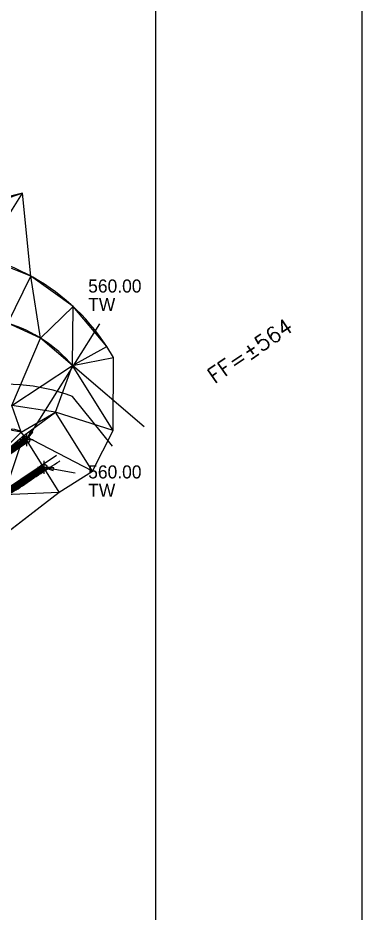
# Model space of a CAD drawing. Header units: inches. Extents: x 2461366 to 2469791, y 7062737 to 7065282.
# Drawn here: x 2467521.4 to 2467627.1, y 7064104 to 7064378.4 of the extents above; entities that cross this region are included whole.
import ezdxf

# ---------------------------------------------------------------- set-up
doc = ezdxf.new("R2010")
doc.units = ezdxf.units.IN
doc.header["$LTSCALE"] = 60
doc.header["$MEASUREMENT"] = 0
for name, color, linetype in [('3D', 5, 'Continuous'), ('C-SITE-VOLM', 7, 'Continuous'), ('CONC LABEL', 7, 'Continuous'), ('CONT MNR LABEL', 6, 'Continuous'), ('CONTOURS', 35, 'Continuous'), ('Proposed Ground-C-TINN', 7, 'Continuous'), ('Proposed Ground-C-TINN-BNDY', 7, 'Continuous'), ('VOLLBLS', 7, 'Continuous'), ('WALL', 6, 'Continuous')]:
    doc.layers.add(name, color=color, linetype=linetype)
doc.styles.add('L80', font='simplex', dxfattribs={"height": 4.8})

# ---------------------------------------------------------------- blocks, each defined once
blk = doc.blocks.new('*U18')
at = {"layer": 'CONC LABEL', "color": 7, "linetype": 'Continuous'}
for p, q in [((7.46, -8.8), (-14.91, -44.3)), ((-14.91, -42.3), (-14.91, -46.3)), ((-12.91, -44.3), (-16.91, -44.3))]:
    blk.add_line(p, q, dxfattribs=at)
blk.add_lwpolyline([(-14.91, -44.3), (-12.97, -41.97), (-13.65, -41.55)], close=True, dxfattribs=at)
blk.add_circle((-14.91, -44.3), 1, dxfattribs=at)
at = {"layer": 'CONC LABEL', "color": 7, "char_height": 4, "attachment_point": 4}
for s, insert in [('560.00', (4, 2.8)), ('TW', (4, -2.8))]:
    blk.add_mtext(s, dxfattribs=dict(at, insert=insert))
blk = doc.blocks.new('*U31')
at = {"layer": 'CONC LABEL', "color": 7, "linetype": 'Continuous'}
for p, q in [((-9.61, 6.21), (-9.61, 2.21)), ((-7.61, 4.21), (-11.61, 4.21)), ((0, 2.42), (-9.61, 4.21))]:
    blk.add_line(p, q, dxfattribs=at)
blk.add_lwpolyline([(-9.61, 4.21), (-6.73, 3.27), (-6.59, 4.06)], close=True, dxfattribs=at)
blk.add_circle((-9.61, 4.21), 1, dxfattribs=at)
at = {"layer": 'CONC LABEL', "color": 7, "char_height": 4, "attachment_point": 4}
for s, insert in [('560.00', (4, 2.8)), ('TW', (4, -2.8))]:
    blk.add_mtext(s, dxfattribs=dict(at, insert=insert))

msp = doc.modelspace()

# ---------------------------------------------------------------- linework, layer by layer
at = {"layer": '3D'}
for points in [[(2467445.7, 7064187.75, 555), (2467445.77, 7064187.74, 555), (2467445.83, 7064187.73, 555), (2467445.89, 7064187.72, 555), (2467445.9, 7064187.72, 555), (2467446.97, 7064187.6, 555.04), (2467448.04, 7064187.53, 555.08), (2467449.12, 7064187.51, 555.13), (2467450.19, 7064187.55, 555.17), (2467451.26, 7064187.65, 555.21), (2467452.32, 7064187.81, 555.25), (2467453.37, 7064188.02, 555.3), (2467454.42, 7064188.28, 555.34), (2467455.44, 7064188.6, 555.38), (2467456.45, 7064188.97, 555.42), (2467457.44, 7064189.39, 555.47), (2467458.4, 7064189.86, 555.51), (2467458.81, 7064190.08, 555.53), (2467468.52, 7064197.16, 556), (2467484.62, 7064208.88, 557), (2467500.53, 7064221.4, 558), (2467516.7, 7064233.17, 559), (2467533.25, 7064244.3, 560)], [(2467520.76, 7064233.56, 559.85), (2467521.45, 7064234.03, 559.86), (2467522.15, 7064234.51, 559.86), (2467522.84, 7064234.98, 559.87), (2467523.53, 7064235.46, 559.88), (2467524.23, 7064235.93, 559.89), (2467524.92, 7064236.4, 559.89), (2467525.62, 7064236.87, 559.9), (2467526.32, 7064237.34, 559.91), (2467527.02, 7064237.81, 559.92), (2467527.72, 7064238.28, 559.93), (2467528.41, 7064238.74, 559.93), (2467529.11, 7064239.21, 559.94), (2467529.82, 7064239.67, 559.95), (2467530.52, 7064240.13, 559.96), (2467531.22, 7064240.6, 559.97), (2467531.92, 7064241.06, 559.97), (2467532.63, 7064241.52, 559.98), (2467533.33, 7064241.97, 559.99), (2467534.04, 7064242.43, 560), (2467534.33, 7064242.62, 560)]]:
    msp.add_polyline3d(points, dxfattribs=at)
at = {"layer": 'C-SITE-VOLM'}
msp.add_lwpolyline([(2466523.71, 7063920.59), (2467563.71, 7063920.59), (2467563.71, 7064650.59), (2466523.71, 7064650.59), (2466523.71, 7063920.59)], dxfattribs=at)
at = {"layer": 'CONTOURS'}
for points, elevation in [([(2467522.84, 7064324.62, -0.12314), (2467488.77, 7064320.71, -0.302662), (2467459.33, 7064347.69, -0.058826), (2467454.98, 7064382.59, 0.040573), (2467452.47, 7064413.41, 0.046376), (2467440.01, 7064446.12), (2467413.03, 7064491.68, 0.023106), (2467396.29, 7064516.27, 0.007046), (2467390.75, 7064523.45, 0.265731), (2467112.91, 7064634.18), (2467086.53, 7064627.31, -0.081958), (2466934.33, 7064613.43, 0.031019), (2466877.58, 7064614.68), (2466862.4, 7064614.16, -0.205286), (2466816.37, 7064638.69)], 564), ([(2467550.79, 7064274.26), (2467548.7, 7064277.6, 0.26548), (2467491.92, 7064307.02, -0.339207), (2467456.49, 7064327.43, -0.102321), (2467449.97, 7064363.14, 0.066431), (2467448.56, 7064412.55, 0.045871), (2467436.49, 7064444.21), (2467409.61, 7064489.61, 0.023079), (2467393.1, 7064513.87, 0.007046), (2467387.62, 7064520.96, 0.265526), (2467113.7, 7064630.25), (2467087.53, 7064623.44, -0.08197), (2466934.02, 7064609.44, 0.031037), (2466877.73, 7064610.69), (2466862.3, 7064610.15, -0.206188), (2466813.25, 7064636.19)], 563), ([(2467560.19, 7064253.01), (2467538.17, 7064271.81, 0.143278), (2467518.29, 7064284.77, 0.093011), (2467484.05, 7064285.84, -0.274454), (2467455.02, 7064301.69, -0.118697), (2467444.59, 7064353.07, 0.080679), (2467444.65, 7064411.69, 0.045346), (2467432.96, 7064442.31), (2467406.18, 7064487.55, 0.023052), (2467389.9, 7064511.46, 0.007046), (2467384.49, 7064518.46, 0.265316), (2467114.48, 7064626.32), (2467088.54, 7064619.57, -0.081982), (2466933.71, 7064605.46, 0.031056), (2466877.88, 7064606.69), (2466862.21, 7064606.14, -0.207017), (2466810.13, 7064633.68)], 562), ([(2467550.48, 7064247.12), (2467538.18, 7064262.33, 0.143388), (2467505.43, 7064264.82, -0.110469), (2467479.2, 7064259.63, -0.319836), (2467455.99, 7064276.22, -0.073446), (2467443.8, 7064315.03, 0.014477), (2467443.09, 7064319.67, -0.045264), (2467440.15, 7064346.94, -0.04479), (2467440.64, 7064353.71, 0.080358), (2467440.74, 7064410.82, 0.0448), (2467429.44, 7064440.41), (2467402.76, 7064485.48, 0.023025), (2467386.7, 7064509.06, 0.007046), (2467381.36, 7064515.97, 0.265102), (2467115.26, 7064622.39), (2467089.55, 7064615.7, -0.081994), (2466933.39, 7064601.47, 0.031074), (2466878.03, 7064602.69), (2466862.13, 7064602.14, -0.207781), (2466807.01, 7064631.18)], 561), ([(2467373.55, 7064089.19, 0.157874), (2467410.35, 7064126.96), (2467421.6, 7064145.25, -0.032715), (2467429.96, 7064154.58, -0.040538), (2467441.87, 7064164.49), (2467492.26, 7064200.83), (2467534.11, 7064233.02), (2467523.26, 7064250.38, 0.33677), (2467518.49, 7064252.07, -0.059495), (2467482.32, 7064234.15, -0.334259), (2467467.63, 7064239.94, -0.072214), (2467441.01, 7064295.61, -0.08843), (2467440.31, 7064301.19, 0.057858), (2467439.16, 7064318.92, -0.045207), (2467436.15, 7064346.87, -0.04479), (2467436.7, 7064354.36, 0.080022), (2467436.82, 7064409.96, 0.044231), (2467425.92, 7064438.51), (2467399.33, 7064483.41, 0.022997), (2467383.5, 7064506.66, 0.007046), (2467378.23, 7064513.48, 0.264884), (2467116.04, 7064618.46)], 560)]:
    msp.add_lwpolyline(points, format="xyb", dxfattribs=dict(at, elevation=elevation))
at = {"layer": 'Proposed Ground-C-TINN'}
for p, q in [((2467522.84, 7064324.62, 564), (2467506.54, 7064320.62, 564)), ((2467510.46, 7064305.08, 563), (2467522.84, 7064324.62, 564)), ((2467525.38, 7064299.23, 563), (2467522.84, 7064324.62, 564)), ((2467525.38, 7064299.23, 563), (2467510.46, 7064305.08, 563)), ((2467518.29, 7064284.77, 562), (2467525.38, 7064299.23, 563)), ((2467528.32, 7064280.24, 562), (2467525.38, 7064299.23, 563)), ((2467538.39, 7064289.88, 563), (2467525.38, 7064299.23, 563)), ((2467528.32, 7064280.24, 562), (2467538.39, 7064289.88, 563)), ((2467538.17, 7064271.81, 562), (2467538.39, 7064289.88, 563)), ((2467548.7, 7064277.6, 563), (2467538.39, 7064289.88, 563)), ((2467528.32, 7064280.24, 562), (2467518.29, 7064284.77, 562)), ((2467519.55, 7064259.58, 561), (2467528.32, 7064280.24, 562)), ((2467538.17, 7064271.81, 562), (2467528.32, 7064280.24, 562)), ((2467538.17, 7064271.81, 562), (2467548.7, 7064277.6, 563)), ((2467550.79, 7064274.26, 563), (2467548.7, 7064277.6, 563)), ((2467538.17, 7064271.81, 562), (2467550.79, 7064274.26, 563)), ((2467550.63, 7064251.88, 562), (2467550.79, 7064274.26, 563)), ((2467519.55, 7064259.58, 561), (2467538.17, 7064271.81, 562)), ((2467532.94, 7064257.53, 561), (2467538.17, 7064271.81, 562)), ((2467550.63, 7064251.88, 562), (2467538.17, 7064271.81, 562)), ((2467532.94, 7064257.53, 561), (2467519.55, 7064259.58, 561)), ((2467522.39, 7064251.34, 560), (2467519.55, 7064259.58, 561)), ((2467522.39, 7064251.34, 560), (2467532.94, 7064257.53, 561)), ((2467523.26, 7064250.38, 560), (2467532.94, 7064257.53, 561)), ((2467550.63, 7064251.88, 562), (2467532.94, 7064257.53, 561)), ((2467544.29, 7064239.39, 561), (2467532.94, 7064257.53, 561)), ((2467522.39, 7064251.34, 560), (2467518.49, 7064252.07, 560)), ((2467544.29, 7064239.39, 561), (2467550.63, 7064251.88, 562)), ((2467511.85, 7064240.76, 559), (2467522.39, 7064251.34, 560)), ((2467511.85, 7064240.76, 559), (2467523.26, 7064250.38, 560)), ((2467517.22, 7064232.32, 559), (2467523.26, 7064250.38, 560)), ((2467523.26, 7064250.38, 560), (2467522.39, 7064251.34, 560)), ((2467534.11, 7064233.02, 560), (2467523.26, 7064250.38, 560)), ((2467544.29, 7064239.39, 561), (2467523.26, 7064250.38, 560)), ((2467534.11, 7064233.02, 560), (2467544.29, 7064239.39, 561)), ((2467492.26, 7064200.83, 560), (2467534.11, 7064233.02, 560)), ((2467517.22, 7064232.32, 559), (2467534.11, 7064233.02, 560))]:
    msp.add_line(p, q, dxfattribs=at)
at = {"layer": 'Proposed Ground-C-TINN-BNDY'}
msp.add_lwpolyline([(2467387.38, 7064098.29), (2467400.42, 7064111.38), (2467410.35, 7064126.96), (2467421.6, 7064145.25), (2467429.96, 7064154.58), (2467441.87, 7064164.49), (2467492.26, 7064200.83), (2467534.11, 7064233.02), (2467544.29, 7064239.39), (2467550.63, 7064251.88), (2467550.79, 7064274.26), (2467548.7, 7064277.6), (2467538.39, 7064289.88), (2467525.38, 7064299.23), (2467522.84, 7064324.62), (2467506.54, 7064320.62), (2467489.76, 7064320.59), (2467488.77, 7064320.71), (2467477.42, 7064324.48), (2467467.93, 7064331.76), (2467461.35, 7064341.75), (2467459.33, 7064347.69), (2467455.44, 7064371.85), (2467454.98, 7064382.59)], dxfattribs=at)
at = {"layer": 'VOLLBLS'}
msp.add_lwpolyline([(2466520.06, 7063913.18), (2467627.06, 7063913.18), (2467627.06, 7064666.18), (2466520.06, 7064666.18), (2466520.06, 7063913.18)], dxfattribs=at)
at = {"layer": 'WALL', "color": 6, "const_width": 2}
for points in [[(2467524.08, 7064249.07, 0.026578), (2467477.36, 7064214.56), (2467477.07, 7064214.32), (2467476.54, 7064214.94, -0.119948), (2467429.09, 7064309.01, -0.071322), (2467424.27, 7064356.39, 0.122971), (2467409.16, 7064429.52), (2467383.07, 7064473.59, 0.022852), (2467368.31, 7064495.25, 0.007049), (2467363.36, 7064501.65, 0.263781), (2467119.73, 7064599.78), (2467095.34, 7064593.44, -0.094664), (2466906.48, 7064581.01), (2466846.28, 7064593.5, -0.183735), (2466808.62, 7064617.54)], [(2467529.38, 7064240.58, 0.025553), (2467485.23, 7064208.08), (2467459.35, 7064189.24, -0.200142), (2467442.66, 7064187.39, 0.411868), (2467430.6, 7064180.78, -0.068685), (2467417.15, 7064154.66, 0.017924), (2467396.25, 7064127.88, -0.094233), (2467359.4, 7064094.11, 0.116281), (2467327.11, 7064061.36, -0.180156), (2467237.66, 7063996.74)]]:
    msp.add_lwpolyline(points, format="xyb", dxfattribs=at)

# ---------------------------------------------------------------- block references
at = {"layer": 'CONC LABEL', "color": 7}
for name, p in [('*U18', (2467538.99, 7064293.36)), ('*U31', (2467538.99, 7064236.37))]:
    msp.add_blockref(name, p, dxfattribs=at)

# ---------------------------------------------------------------- next in the draw order: wipeouts: each hides what was drawn before it
at = {"color": 7}
msp.add_wipeout([(2467581.32, 7064263.74), (2467611.16, 7064283.96), (2467606.58, 7064290.72), (2467576.75, 7064270.49)], dxfattribs=at).dxf.layer = 'CONT MNR LABEL'

# ---------------------------------------------------------------- next in the draw order: texts
at = {"layer": 'CONT MNR LABEL', "color": 7, "style": 'L80'}
msp.add_text('FF=%%P564', height=4.8, rotation=34.1312, dxfattribs=at).set_placement((2467581.77, 7064266.07))

doc.saveas('drawing.dxf')
